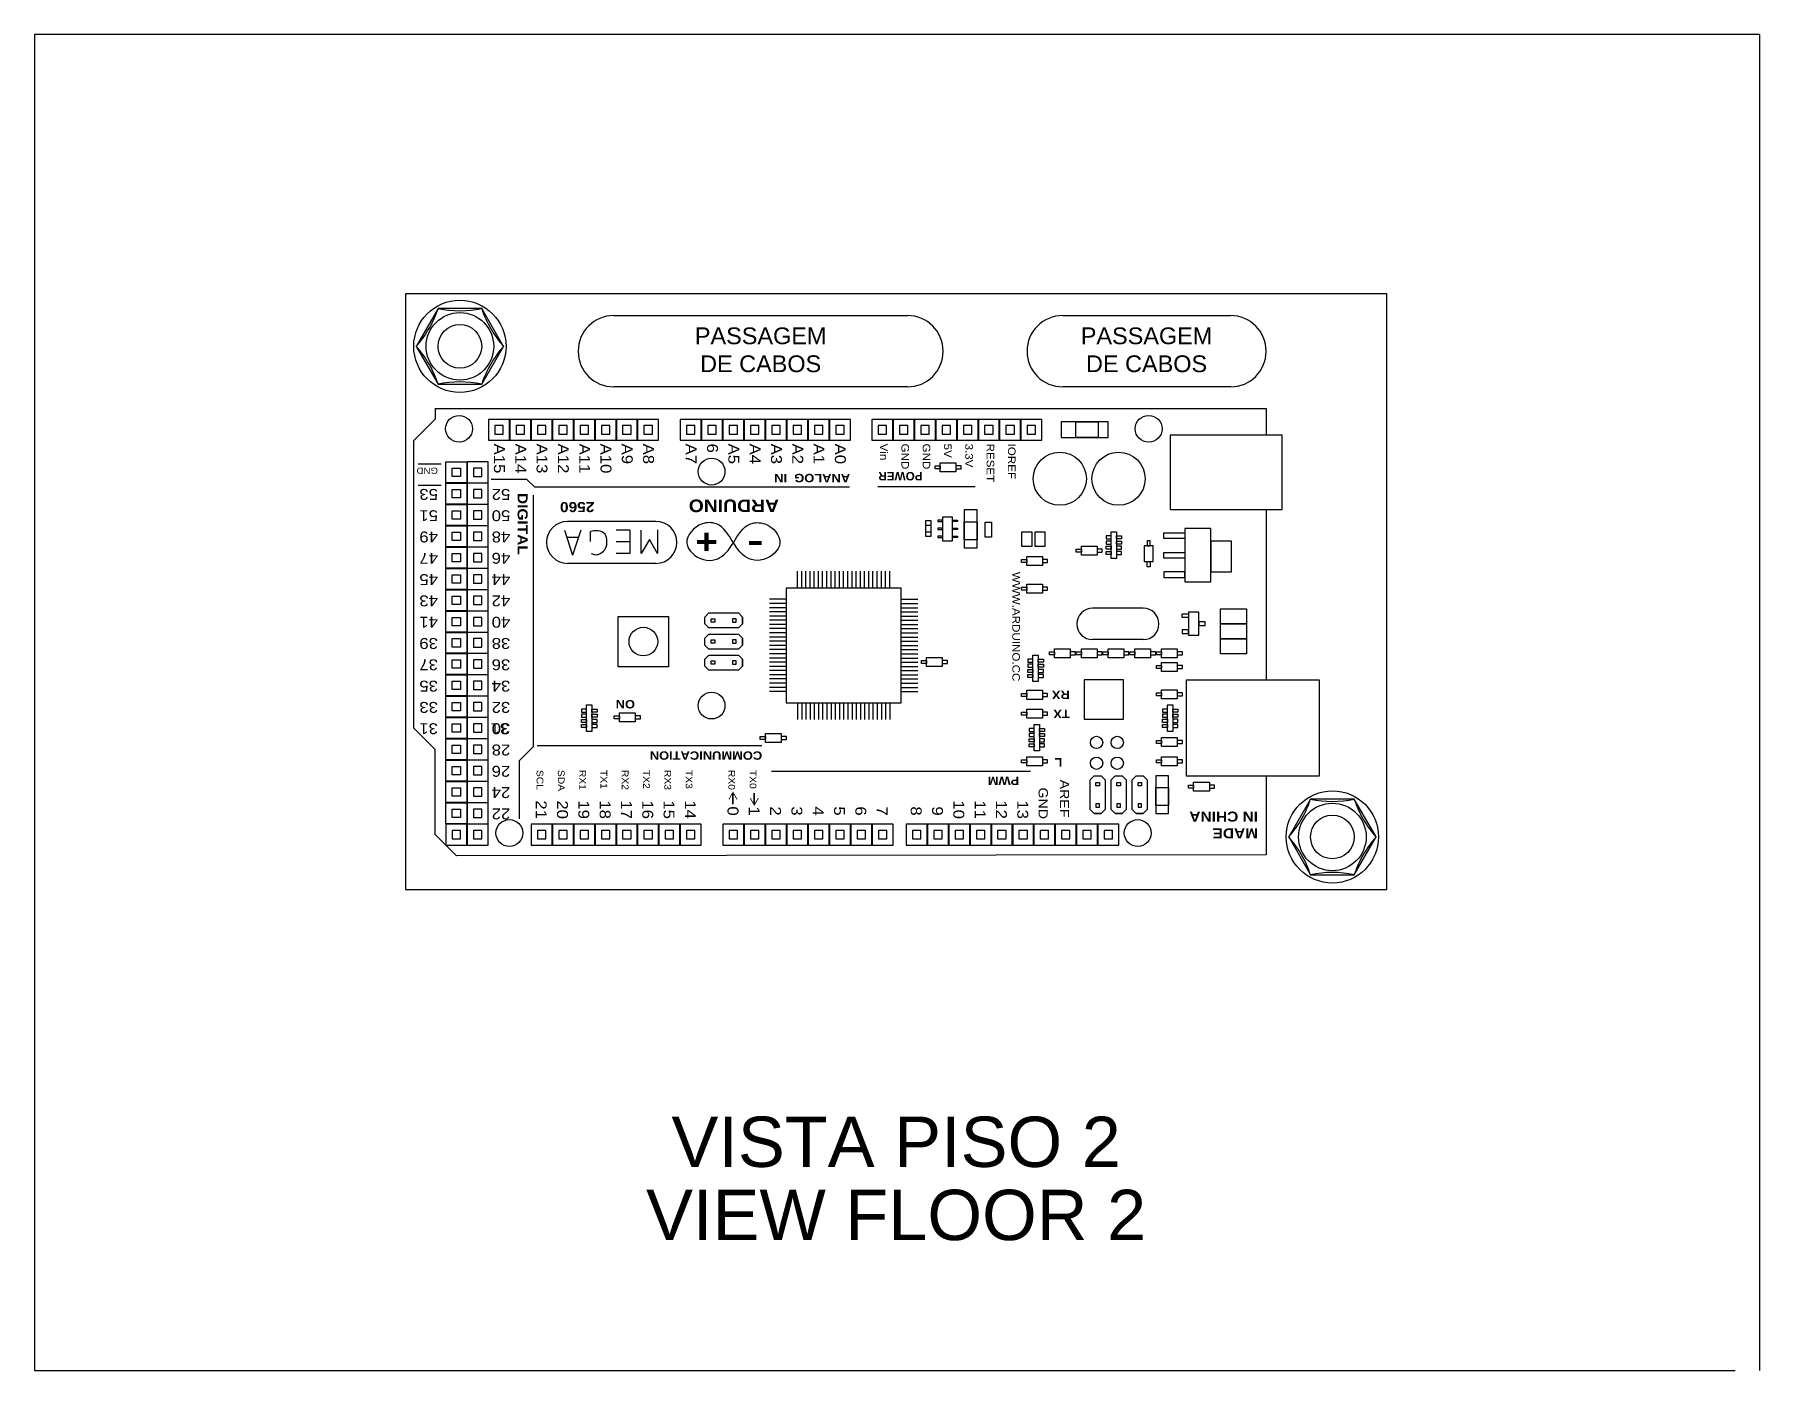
# Model space of a CAD drawing. Header units: millimetres. Extents: x 964 to 2741, y 814 to 2223.
# Drawn here: x 2017.4 to 2223, y 1640.8 to 1800.1 of the extents above; entities that cross this region are included whole.
import ezdxf

# ---------------------------------------------------------------- set-up
doc = ezdxf.new("R2010")
doc.units = ezdxf.units.MM
doc.linetypes.add('CONTINU', pattern=[0])
doc.layers.add('BOLTS', color=9, linetype='Continuous')
doc.layers.add('contorno', color=7, linetype='CONTINU', lineweight=30)
doc.styles.get("Standard").update_dxf_attribs({"font": 'arial.ttf'})

# ---------------------------------------------------------------- blocks, each defined once
blk = doc.blocks.new('ArduinoMega')
for p, q in [((1865.67, 2069.12), (1866.15, 2069.6)), ((1865.67, 2065.58), (1865.67, 2069.12)), ((1866.99, 2069.6), (1867.47, 2069.12)), ((1867.47, 2069.12), (1867.47, 2065.58)), ((1868.18, 2069.12), (1868.66, 2069.6)), ((1868.18, 2065.58), (1868.18, 2069.12)), ((1869.49, 2069.6), (1869.97, 2069.12)), ((1869.97, 2069.12), (1869.97, 2065.58)), ((1870.69, 2069.12), (1871.17, 2069.6)), ((1870.69, 2065.58), (1870.69, 2069.12)), ((1872, 2069.6), (1872.48, 2069.12)), ((1872.48, 2069.12), (1872.48, 2065.58)), ((1940.54, 2063.3), (1940.54, 2070.21)), ((1866.15, 2065.1), (1865.67, 2065.58)), ((1866.99, 2065.1), (1866.15, 2065.1)), ((1867.47, 2065.58), (1866.99, 2065.1)), ((1868.66, 2065.1), (1868.18, 2065.58)), ((1869.49, 2065.1), (1868.66, 2065.1)), ((1869.97, 2065.58), (1869.49, 2065.1)), ((1871.17, 2065.1), (1870.69, 2065.58)), ((1872, 2065.1), (1871.17, 2065.1)), ((1872.48, 2065.58), (1872, 2065.1)), ((1879.58, 2064.56), (1910.47, 2064.56)), ((1938.89, 2061.65), (1940.54, 2063.3)), ((1911.6, 2061.52), (1938.38, 2061.52)), ((1938.89, 2031.63), (1938.89, 2061.65)), ((1896.37, 2056.37), (1896.37, 2058.37)), ((1896.87, 2056.37), (1896.87, 2058.37)), ((1897.37, 2056.37), (1897.37, 2058.37)), ((1897.87, 2056.37), (1897.87, 2058.37)), ((1898.37, 2056.37), (1898.37, 2058.37)), ((1898.87, 2056.37), (1898.87, 2058.37)), ((1899.37, 2056.37), (1899.37, 2058.37)), ((1899.87, 2056.37), (1899.87, 2058.37)), ((1900.37, 2056.37), (1900.37, 2058.37)), ((1900.87, 2056.37), (1900.87, 2058.37)), ((1901.37, 2056.37), (1901.37, 2058.37)), ((1901.87, 2056.37), (1901.87, 2058.37)), ((1902.37, 2056.37), (1902.37, 2058.37)), ((1902.87, 2056.37), (1902.87, 2058.37)), ((1903.37, 2056.37), (1903.37, 2058.37)), ((1903.87, 2056.37), (1903.87, 2058.37)), ((1904.37, 2056.37), (1904.37, 2058.37)), ((1904.87, 2056.37), (1904.87, 2058.37)), ((1905.37, 2056.37), (1905.37, 2058.37)), ((1905.87, 2056.37), (1905.87, 2058.37)), ((1906.37, 2056.37), (1906.37, 2058.37)), ((1906.87, 2056.37), (1906.87, 2058.37)), ((1907.37, 2056.37), (1907.37, 2058.37)), ((1895.03, 2055.04), (1893.03, 2055.04)), ((1895.03, 2054.54), (1893.03, 2054.54)), ((1908.71, 2055.04), (1910.71, 2055.04)), ((1908.71, 2054.54), (1910.71, 2054.54)), ((1895.03, 2054.04), (1893.03, 2054.04)), ((1895.03, 2053.54), (1893.03, 2053.54)), ((1895.03, 2053.04), (1893.03, 2053.04)), ((1895.03, 2052.54), (1893.03, 2052.54)), ((1908.71, 2054.04), (1910.71, 2054.04)), ((1908.71, 2053.54), (1910.71, 2053.54)), ((1908.71, 2053.04), (1910.71, 2053.04)), ((1908.71, 2052.54), (1910.71, 2052.54)), ((1913.92, 2052), (1914.39, 2052.48)), ((1914.39, 2052.48), (1917.94, 2052.48)), ((1917.94, 2052.48), (1918.42, 2052)), ((1895.03, 2052.04), (1893.03, 2052.04)), ((1895.03, 2051.54), (1893.03, 2051.54)), ((1895.03, 2051.04), (1893.03, 2051.04)), ((1895.03, 2050.54), (1893.03, 2050.54)), ((1895.03, 2050.04), (1893.03, 2050.04)), ((1908.71, 2052.04), (1910.71, 2052.04)), ((1908.71, 2051.54), (1910.71, 2051.54)), ((1908.71, 2051.04), (1910.71, 2051.04)), ((1908.71, 2050.54), (1910.71, 2050.54)), ((1908.71, 2050.04), (1910.71, 2050.04)), ((1914.39, 2050.69), (1913.92, 2051.17)), ((1917.94, 2050.69), (1914.39, 2050.69)), ((1918.42, 2051.17), (1917.94, 2050.69)), ((1918.42, 2052), (1918.42, 2051.17)), ((1866.15, 2048.85), (1872.2, 2048.85)), ((1895.03, 2049.54), (1893.03, 2049.54)), ((1895.03, 2049.04), (1893.03, 2049.04)), ((1895.03, 2048.54), (1893.03, 2048.54)), ((1895.03, 2048.04), (1893.03, 2048.04)), ((1908.71, 2049.54), (1910.71, 2049.54)), ((1908.71, 2049.04), (1910.71, 2049.04)), ((1908.71, 2048.54), (1910.71, 2048.54)), ((1908.71, 2048.04), (1910.71, 2048.04)), ((1913.92, 2049.49), (1914.39, 2049.97)), ((1914.39, 2048.18), (1913.92, 2048.66)), ((1914.39, 2049.97), (1917.94, 2049.97)), ((1917.94, 2048.18), (1914.39, 2048.18)), ((1917.94, 2049.97), (1918.42, 2049.49)), ((1918.42, 2048.66), (1917.94, 2048.18)), ((1918.42, 2049.49), (1918.42, 2048.66)), ((1895.03, 2047.54), (1893.03, 2047.54)), ((1895.03, 2047.04), (1893.03, 2047.04)), ((1895.03, 2046.54), (1893.03, 2046.54)), ((1895.03, 2046.04), (1893.03, 2046.04)), ((1908.71, 2047.54), (1910.71, 2047.54)), ((1908.71, 2047.04), (1910.71, 2047.04)), ((1908.71, 2046.54), (1910.71, 2046.54)), ((1908.71, 2046.04), (1910.71, 2046.04)), ((1913.92, 2046.98), (1914.39, 2047.46)), ((1914.39, 2045.67), (1913.92, 2046.15)), ((1914.39, 2047.46), (1917.94, 2047.46)), ((1917.94, 2047.46), (1918.42, 2046.98)), ((1918.42, 2046.15), (1917.94, 2045.67)), ((1918.42, 2046.98), (1918.42, 2046.15)), ((1866.15, 2045.11), (1872.2, 2045.11)), ((1895.03, 2045.54), (1893.03, 2045.54)), ((1895.03, 2045.04), (1893.03, 2045.04)), ((1895.03, 2044.54), (1893.03, 2044.54)), ((1895.03, 2044.04), (1893.03, 2044.04)), ((1908.71, 2045.54), (1910.71, 2045.54)), ((1908.71, 2045.04), (1910.71, 2045.04)), ((1908.71, 2044.54), (1910.71, 2044.54)), ((1908.71, 2044.04), (1910.71, 2044.04)), ((1917.94, 2045.67), (1914.39, 2045.67)), ((1896.37, 2042.7), (1896.37, 2040.7)), ((1896.87, 2042.7), (1896.87, 2040.7)), ((1897.37, 2042.7), (1897.37, 2040.7)), ((1897.87, 2042.7), (1897.87, 2040.7)), ((1898.37, 2042.7), (1898.37, 2040.7)), ((1898.87, 2042.7), (1898.87, 2040.7)), ((1899.37, 2042.7), (1899.37, 2040.7)), ((1899.87, 2042.7), (1899.87, 2040.7)), ((1900.37, 2042.7), (1900.37, 2040.7)), ((1900.87, 2042.7), (1900.87, 2040.7)), ((1901.37, 2042.7), (1901.37, 2040.7)), ((1901.87, 2042.7), (1901.87, 2040.7)), ((1902.37, 2042.7), (1902.37, 2040.7)), ((1902.87, 2042.7), (1902.87, 2040.7)), ((1903.37, 2042.7), (1903.37, 2040.7)), ((1903.87, 2042.7), (1903.87, 2040.7)), ((1904.37, 2042.7), (1904.37, 2040.7)), ((1904.87, 2042.7), (1904.87, 2040.7)), ((1905.37, 2042.7), (1905.37, 2040.7)), ((1905.87, 2042.7), (1905.87, 2040.7)), ((1906.37, 2042.7), (1906.37, 2040.7)), ((1906.87, 2042.7), (1906.87, 2040.7)), ((1907.37, 2042.7), (1907.37, 2040.7)), ((1924.25, 2039.75), (1934.78, 2039.75)), ((1924.04, 2035.77), (1924.04, 2038.59)), ((1924.04, 2038.59), (1925.02, 2036.89)), ((1925.02, 2036.89), (1926, 2038.59)), ((1926, 2038.59), (1926, 2035.81)), ((1927.34, 2035.81), (1927.34, 2038.59)), ((1927.34, 2038.59), (1929, 2038.59)), ((1933.19, 2035.81), (1934.18, 2038.77)), ((1935.16, 2035.81), (1934.18, 2038.77)), ((1927.34, 2037.2), (1929, 2037.2)), ((1927.34, 2035.81), (1929, 2035.81)), ((1932.06, 2037.15), (1932.06, 2035.94)), ((1933.48, 2036.68), (1934.87, 2036.68)), ((1924.25, 2034.75), (1934.78, 2034.75)), ((1886.18, 2030.61), (1897.81, 2030.61)), ((1901.15, 2030.68), (1938.68, 2030.68)), ((1938.68, 2030.68), (1939.62, 2029.74)), ((1939.62, 2029.74), (1943.89, 2029.74)), ((1949.85, 2030.46), (1952.59, 2030.46)), ((1949.85, 2027.92), (1952.59, 2027.92))]:
    blk.add_line(p, q)
for points in [[(1851.51, 2065.1), (1851.51, 2074.51), (1851.51, 2074.51), (1948.03, 2074.63), (1948.03, 2074.63), (1950.57, 2072.09), (1950.57, 2072.09), (1950.57, 2061.93), (1950.57, 2061.93), (1953.11, 2059.39), (1953.11, 2059.39), (1953.11, 2025.1)], [(1851.51, 2033.35), (1851.51, 2053.67)], [(1851.51, 2021.29), (1851.51, 2024.46)], [(1950.57, 2021.29), (1950.57, 2022.56), (1953.11, 2025.1)], [(1950.57, 2021.29), (1950.57, 2021.29), (1851.51, 2021.29)]]:
    blk.add_lwpolyline(points)
for points in [[(1869.06, 2070.84), (1871.56, 2070.84), (1871.56, 2073.34), (1869.06, 2073.34)], [(1871.6, 2070.84), (1874.1, 2070.84), (1874.1, 2073.34), (1871.6, 2073.34)], [(1874.14, 2070.84), (1876.64, 2070.84), (1876.64, 2073.34), (1874.14, 2073.34)], [(1876.68, 2070.84), (1879.18, 2070.84), (1879.18, 2073.34), (1876.68, 2073.34)], [(1879.22, 2070.84), (1881.72, 2070.84), (1881.72, 2073.34), (1879.22, 2073.34)], [(1881.76, 2070.84), (1884.26, 2070.84), (1884.26, 2073.34), (1881.76, 2073.34)], [(1884.3, 2070.84), (1886.8, 2070.84), (1886.8, 2073.34), (1884.3, 2073.34)], [(1886.84, 2070.84), (1889.34, 2070.84), (1889.34, 2073.34), (1886.84, 2073.34)], [(1889.38, 2070.84), (1891.88, 2070.84), (1891.88, 2073.34), (1889.38, 2073.34)], [(1891.92, 2070.84), (1894.42, 2070.84), (1894.42, 2073.34), (1891.92, 2073.34)], [(1895.98, 2070.84), (1898.48, 2070.84), (1898.48, 2073.34), (1895.98, 2073.34)], [(1898.52, 2070.84), (1901.02, 2070.84), (1901.02, 2073.34), (1898.52, 2073.34)], [(1901.06, 2070.84), (1903.56, 2070.84), (1903.56, 2073.34), (1901.06, 2073.34)], [(1903.6, 2070.84), (1906.1, 2070.84), (1906.1, 2073.34), (1903.6, 2073.34)], [(1906.14, 2070.84), (1908.64, 2070.84), (1908.64, 2073.34), (1906.14, 2073.34)], [(1908.68, 2070.84), (1911.18, 2070.84), (1911.18, 2073.34), (1908.68, 2073.34)], [(1911.22, 2070.84), (1913.72, 2070.84), (1913.72, 2073.34), (1911.22, 2073.34)], [(1913.76, 2070.84), (1916.26, 2070.84), (1916.26, 2073.34), (1913.76, 2073.34)], [(1918.84, 2070.84), (1921.34, 2070.84), (1921.34, 2073.34), (1918.84, 2073.34)], [(1921.38, 2070.84), (1923.88, 2070.84), (1923.88, 2073.34), (1921.38, 2073.34)], [(1923.92, 2070.84), (1926.42, 2070.84), (1926.42, 2073.34), (1923.92, 2073.34)], [(1926.46, 2070.84), (1928.96, 2070.84), (1928.96, 2073.34), (1926.46, 2073.34)], [(1929, 2070.84), (1931.5, 2070.84), (1931.5, 2073.34), (1929, 2073.34)], [(1931.54, 2070.84), (1934.04, 2070.84), (1934.04, 2073.34), (1931.54, 2073.34)], [(1934.08, 2070.84), (1936.58, 2070.84), (1936.58, 2073.34), (1934.08, 2073.34)], [(1936.62, 2070.84), (1939.12, 2070.84), (1939.12, 2073.34), (1936.62, 2073.34)], [(1944.24, 2070.84), (1946.74, 2070.84), (1946.74, 2073.34), (1944.24, 2073.34)], [(1946.78, 2070.84), (1949.28, 2070.84), (1949.28, 2073.34), (1946.78, 2073.34)], [(1869.81, 2071.59), (1870.81, 2071.59), (1870.81, 2072.59), (1869.81, 2072.59)], [(1872.35, 2071.59), (1873.35, 2071.59), (1873.35, 2072.59), (1872.35, 2072.59)], [(1874.89, 2071.59), (1875.89, 2071.59), (1875.89, 2072.59), (1874.89, 2072.59)], [(1877.43, 2071.59), (1878.43, 2071.59), (1878.43, 2072.59), (1877.43, 2072.59)], [(1879.97, 2071.59), (1880.97, 2071.59), (1880.97, 2072.59), (1879.97, 2072.59)], [(1882.51, 2071.59), (1883.51, 2071.59), (1883.51, 2072.59), (1882.51, 2072.59)], [(1885.05, 2071.59), (1886.05, 2071.59), (1886.05, 2072.59), (1885.05, 2072.59)], [(1887.59, 2071.59), (1888.59, 2071.59), (1888.59, 2072.59), (1887.59, 2072.59)], [(1890.13, 2071.59), (1891.13, 2071.59), (1891.13, 2072.59), (1890.13, 2072.59)], [(1892.67, 2071.59), (1893.67, 2071.59), (1893.67, 2072.59), (1892.67, 2072.59)], [(1896.73, 2071.59), (1897.73, 2071.59), (1897.73, 2072.59), (1896.73, 2072.59)], [(1899.27, 2071.59), (1900.27, 2071.59), (1900.27, 2072.59), (1899.27, 2072.59)], [(1901.81, 2071.59), (1902.81, 2071.59), (1902.81, 2072.59), (1901.81, 2072.59)], [(1904.35, 2071.59), (1905.35, 2071.59), (1905.35, 2072.59), (1904.35, 2072.59)], [(1906.89, 2071.59), (1907.89, 2071.59), (1907.89, 2072.59), (1906.89, 2072.59)], [(1909.43, 2071.59), (1910.43, 2071.59), (1910.43, 2072.59), (1909.43, 2072.59)], [(1911.97, 2071.59), (1912.97, 2071.59), (1912.97, 2072.59), (1911.97, 2072.59)], [(1914.51, 2071.59), (1915.51, 2071.59), (1915.51, 2072.59), (1914.51, 2072.59)], [(1919.59, 2071.59), (1920.59, 2071.59), (1920.59, 2072.59), (1919.59, 2072.59)], [(1922.13, 2071.59), (1923.13, 2071.59), (1923.13, 2072.59), (1922.13, 2072.59)], [(1924.67, 2071.59), (1925.67, 2071.59), (1925.67, 2072.59), (1924.67, 2072.59)], [(1927.21, 2071.59), (1928.21, 2071.59), (1928.21, 2072.59), (1927.21, 2072.59)], [(1929.75, 2071.59), (1930.75, 2071.59), (1930.75, 2072.59), (1929.75, 2072.59)], [(1932.29, 2071.59), (1933.29, 2071.59), (1933.29, 2072.59), (1932.29, 2072.59)], [(1934.83, 2071.59), (1935.83, 2071.59), (1935.83, 2072.59), (1934.83, 2072.59)], [(1937.37, 2071.59), (1938.37, 2071.59), (1938.37, 2072.59), (1937.37, 2072.59)], [(1944.24, 2068.3), (1946.74, 2068.3), (1946.74, 2070.8), (1944.24, 2070.8)], [(1944.99, 2071.59), (1945.99, 2071.59), (1945.99, 2072.59), (1944.99, 2072.59)], [(1946.78, 2068.3), (1946.78, 2070.8), (1949.28, 2070.8), (1949.28, 2068.3)], [(1947.53, 2071.59), (1948.53, 2071.59), (1948.53, 2072.59), (1947.53, 2072.59)], [(1863.14, 2065.1), (1864.66, 2065.1), (1864.66, 2069.6), (1863.14, 2069.6)], [(1863.14, 2068.63), (1864.66, 2068.63), (1864.66, 2066.5), (1863.14, 2066.5)], [(1866.15, 2069.6), (1866.15, 2069.6), (1866.99, 2069.6), (1866.99, 2069.6)], [(1866.36, 2068.82), (1866.36, 2068.41), (1866.78, 2068.41), (1866.78, 2068.82)], [(1868.66, 2069.6), (1868.66, 2069.6), (1869.49, 2069.6), (1869.49, 2069.6)], [(1868.87, 2068.82), (1868.87, 2068.41), (1869.29, 2068.41), (1869.29, 2068.82)], [(1871.17, 2069.6), (1871.17, 2069.6), (1872, 2069.6), (1872, 2069.6)], [(1871.38, 2068.82), (1871.38, 2068.41), (1871.79, 2068.41), (1871.79, 2068.82)], [(1944.99, 2069.05), (1945.99, 2069.05), (1945.99, 2070.05), (1944.99, 2070.05)], [(1947.53, 2069.05), (1947.53, 2070.05), (1948.53, 2070.05), (1948.53, 2069.05)], [(1858.27, 2066.57), (1857.66, 2066.57), (1857.66, 2066.21), (1858.27, 2066.21)], [(1858.27, 2066.92), (1860.15, 2066.92), (1860.15, 2065.84), (1858.27, 2065.84)], [(1860.15, 2066.57), (1860.76, 2066.57), (1860.76, 2066.21), (1860.15, 2066.21)], [(1944.24, 2065.76), (1946.74, 2065.76), (1946.74, 2068.26), (1944.24, 2068.26)], [(1944.99, 2066.51), (1945.99, 2066.51), (1945.99, 2067.51), (1944.99, 2067.51)], [(1946.78, 2065.76), (1946.78, 2068.26), (1949.28, 2068.26), (1949.28, 2065.76)], [(1947.53, 2066.51), (1947.53, 2067.51), (1948.53, 2067.51), (1948.53, 2066.51)], [(1845.16, 2053.67), (1861.03, 2053.67), (1861.03, 2065.1), (1845.16, 2065.1)], [(1866.36, 2065.87), (1866.36, 2066.29), (1866.78, 2066.29), (1866.78, 2065.87)], [(1868.87, 2065.87), (1868.87, 2066.29), (1869.29, 2066.29), (1869.29, 2065.87)], [(1871.38, 2065.87), (1871.38, 2066.29), (1871.79, 2066.29), (1871.79, 2065.87)], [(1944.24, 2063.22), (1946.74, 2063.22), (1946.74, 2065.72), (1944.24, 2065.72)], [(1944.99, 2063.97), (1945.99, 2063.97), (1945.99, 2064.97), (1944.99, 2064.97)], [(1946.78, 2063.22), (1946.78, 2065.72), (1949.28, 2065.72), (1949.28, 2063.22)], [(1947.53, 2063.97), (1947.53, 2064.97), (1948.53, 2064.97), (1948.53, 2063.97)], [(1862.1, 2063.54), (1861.48, 2063.54), (1861.48, 2063.19), (1862.1, 2063.19)], [(1862.1, 2063.9), (1863.97, 2063.9), (1863.97, 2062.82), (1862.1, 2062.82)], [(1863.97, 2063.54), (1864.58, 2063.54), (1864.58, 2063.19), (1863.97, 2063.19)], [(1878.17, 2063.55), (1877.55, 2063.55), (1877.55, 2063.19), (1878.17, 2063.19)], [(1878.17, 2063.9), (1880.04, 2063.9), (1880.04, 2062.82), (1878.17, 2062.82)], [(1880.04, 2063.55), (1880.66, 2063.55), (1880.66, 2063.19), (1880.04, 2063.19)], [(1944.24, 2060.68), (1946.74, 2060.68), (1946.74, 2063.18), (1944.24, 2063.18)], [(1944.99, 2061.43), (1945.99, 2061.43), (1945.99, 2062.43), (1944.99, 2062.43)], [(1946.78, 2060.68), (1946.78, 2063.18), (1949.28, 2063.18), (1949.28, 2060.68)], [(1947.53, 2061.43), (1947.53, 2062.43), (1948.53, 2062.43), (1948.53, 2061.43)], [(1862.1, 2061.23), (1861.48, 2061.23), (1861.48, 2060.87), (1862.1, 2060.87)], [(1862.1, 2061.58), (1863.97, 2061.58), (1863.97, 2060.5), (1862.1, 2060.5)], [(1863.97, 2061.23), (1864.58, 2061.23), (1864.58, 2060.87), (1863.97, 2060.87)], [(1878.52, 2061.63), (1877.91, 2061.63), (1877.91, 2061.28), (1878.52, 2061.28)], [(1878.52, 2061.02), (1877.91, 2061.02), (1877.91, 2060.67), (1878.52, 2060.67)], [(1878.52, 2060.05), (1877.91, 2060.05), (1877.91, 2060.4), (1878.52, 2060.4)], [(1878.52, 2062.12), (1879.15, 2062.12), (1879.15, 2058.95), (1878.52, 2058.95)], [(1879.15, 2061.63), (1879.77, 2061.63), (1879.77, 2061.28), (1879.15, 2061.28)], [(1879.15, 2061.02), (1879.77, 2061.02), (1879.77, 2060.67), (1879.15, 2060.67)], [(1879.15, 2060.05), (1879.77, 2060.05), (1879.77, 2060.4), (1879.15, 2060.4)], [(1909.31, 2060.76), (1908.69, 2060.76), (1908.69, 2060.4), (1909.31, 2060.4)], [(1909.31, 2061.12), (1911.18, 2061.12), (1911.18, 2060.03), (1909.31, 2060.03)], [(1911.18, 2060.76), (1911.8, 2060.76), (1911.8, 2060.4), (1911.18, 2060.4)], [(1944.24, 2058.14), (1946.74, 2058.14), (1946.74, 2060.64), (1944.24, 2060.64)], [(1946.78, 2058.14), (1946.78, 2060.64), (1949.28, 2060.64), (1949.28, 2058.14)], [(1862.64, 2059.32), (1862.02, 2059.32), (1862.02, 2058.97), (1862.64, 2058.97)], [(1862.64, 2058.71), (1862.02, 2058.71), (1862.02, 2058.35), (1862.64, 2058.35)], [(1862.64, 2059.81), (1863.27, 2059.81), (1863.27, 2056.64), (1862.64, 2056.64)], [(1863.27, 2059.32), (1863.88, 2059.32), (1863.88, 2058.97), (1863.27, 2058.97)], [(1863.27, 2058.71), (1863.88, 2058.71), (1863.88, 2058.35), (1863.27, 2058.35)], [(1868.52, 2053.65), (1873.21, 2053.65), (1873.21, 2058.33), (1868.52, 2058.33)], [(1878.52, 2059.44), (1877.91, 2059.44), (1877.91, 2059.79), (1878.52, 2059.79)], [(1879.15, 2059.44), (1879.77, 2059.44), (1879.77, 2059.79), (1879.15, 2059.79)], [(1926.72, 2058.29), (1926.1, 2058.29), (1926.1, 2057.93), (1926.72, 2057.93)], [(1926.72, 2058.65), (1928.59, 2058.65), (1928.59, 2057.57), (1926.72, 2057.57)], [(1928.59, 2058.29), (1929.21, 2058.29), (1929.21, 2057.93), (1928.59, 2057.93)], [(1931.87, 2059.33), (1931.25, 2059.33), (1931.25, 2058.97), (1931.87, 2058.97)], [(1931.87, 2058.71), (1931.25, 2058.71), (1931.25, 2058.36), (1931.87, 2058.36)], [(1931.87, 2059.81), (1932.5, 2059.81), (1932.5, 2056.64), (1931.87, 2056.64)], [(1932.5, 2059.33), (1933.11, 2059.33), (1933.11, 2058.97), (1932.5, 2058.97)], [(1932.5, 2058.71), (1933.11, 2058.71), (1933.11, 2058.36), (1932.5, 2058.36)], [(1944.99, 2058.89), (1945.99, 2058.89), (1945.99, 2059.89), (1944.99, 2059.89)], [(1947.53, 2058.89), (1947.53, 2059.89), (1948.53, 2059.89), (1948.53, 2058.89)], [(1862.64, 2057.74), (1862.02, 2057.74), (1862.02, 2058.09), (1862.64, 2058.09)], [(1862.64, 2057.12), (1862.02, 2057.12), (1862.02, 2057.48), (1862.64, 2057.48)], [(1863.27, 2057.74), (1863.88, 2057.74), (1863.88, 2058.09), (1863.27, 2058.09)], [(1863.27, 2057.12), (1863.88, 2057.12), (1863.88, 2057.48), (1863.27, 2057.48)], [(1878.17, 2057.86), (1877.55, 2057.86), (1877.55, 2057.5), (1878.17, 2057.5)], [(1878.17, 2058.22), (1880.04, 2058.22), (1880.04, 2057.14), (1878.17, 2057.14)], [(1880.04, 2057.86), (1880.66, 2057.86), (1880.66, 2057.5), (1880.04, 2057.5)], [(1895.03, 2042.7), (1908.71, 2042.7), (1908.71, 2056.37), (1895.03, 2056.37)], [(1931.87, 2057.74), (1931.25, 2057.74), (1931.25, 2058.1), (1931.87, 2058.1)], [(1931.87, 2057.13), (1931.25, 2057.13), (1931.25, 2057.48), (1931.87, 2057.48)], [(1932.5, 2057.74), (1933.11, 2057.74), (1933.11, 2058.1), (1932.5, 2058.1)], [(1932.5, 2057.13), (1933.11, 2057.13), (1933.11, 2057.48), (1932.5, 2057.48)], [(1944.24, 2055.6), (1946.74, 2055.6), (1946.74, 2058.1), (1944.24, 2058.1)], [(1944.99, 2056.35), (1945.99, 2056.35), (1945.99, 2057.35), (1944.99, 2057.35)], [(1946.78, 2055.6), (1946.78, 2058.1), (1949.28, 2058.1), (1949.28, 2055.6)], [(1947.53, 2056.35), (1947.53, 2057.35), (1948.53, 2057.35), (1948.53, 2056.35)], [(1862.1, 2055.56), (1861.48, 2055.56), (1861.48, 2055.21), (1862.1, 2055.21)], [(1862.1, 2055.92), (1863.97, 2055.92), (1863.97, 2054.84), (1862.1, 2054.84)], [(1863.97, 2055.56), (1864.58, 2055.56), (1864.58, 2055.21), (1863.97, 2055.21)], [(1878.17, 2055.61), (1877.55, 2055.61), (1877.55, 2055.26), (1878.17, 2055.26)], [(1878.17, 2055.97), (1880.04, 2055.97), (1880.04, 2054.89), (1878.17, 2054.89)], [(1880.04, 2055.61), (1880.66, 2055.61), (1880.66, 2055.26), (1880.04, 2055.26)], [(1944.24, 2053.06), (1946.74, 2053.06), (1946.74, 2055.56), (1944.24, 2055.56)], [(1944.99, 2053.81), (1945.99, 2053.81), (1945.99, 2054.81), (1944.99, 2054.81)], [(1946.78, 2053.06), (1946.78, 2055.56), (1949.28, 2055.56), (1949.28, 2053.06)], [(1947.53, 2053.81), (1947.53, 2054.81), (1948.53, 2054.81), (1948.53, 2053.81)], [(1862.1, 2052.3), (1861.48, 2052.3), (1861.48, 2051.95), (1862.1, 2051.95)], [(1862.1, 2052.66), (1863.97, 2052.66), (1863.97, 2051.58), (1862.1, 2051.58)], [(1863.97, 2052.3), (1864.58, 2052.3), (1864.58, 2051.95), (1863.97, 2051.95)], [(1878.67, 2053.38), (1878.06, 2053.38), (1878.06, 2053.02), (1878.67, 2053.02)], [(1878.67, 2052.76), (1878.06, 2052.76), (1878.06, 2052.41), (1878.67, 2052.41)], [(1878.67, 2051.79), (1878.06, 2051.79), (1878.06, 2052.15), (1878.67, 2052.15)], [(1878.67, 2053.86), (1879.3, 2053.86), (1879.3, 2050.7), (1878.67, 2050.7)], [(1879.3, 2053.38), (1879.92, 2053.38), (1879.92, 2053.02), (1879.3, 2053.02)], [(1879.3, 2052.76), (1879.92, 2052.76), (1879.92, 2052.41), (1879.3, 2052.41)], [(1879.3, 2051.79), (1879.92, 2051.79), (1879.92, 2052.15), (1879.3, 2052.15)], [(1890.12, 2052.06), (1891.99, 2052.06), (1891.99, 2050.98), (1890.12, 2050.98)], [(1922.73, 2052.08), (1928.74, 2052.08), (1928.74, 2046.08), (1922.73, 2046.08)], [(1944.24, 2050.52), (1946.74, 2050.52), (1946.74, 2053.02), (1944.24, 2053.02)], [(1944.99, 2051.27), (1945.99, 2051.27), (1945.99, 2052.27), (1944.99, 2052.27)], [(1946.78, 2050.52), (1946.78, 2053.02), (1949.28, 2053.02), (1949.28, 2050.52)], [(1947.53, 2051.27), (1947.53, 2052.27), (1948.53, 2052.27), (1948.53, 2051.27)], [(1853.85, 2050.53), (1856.93, 2050.53), (1856.93, 2048.75), (1853.85, 2048.75)], [(1862.1, 2050.67), (1861.48, 2050.67), (1861.48, 2050.31), (1862.1, 2050.31)], [(1862.1, 2051.02), (1863.97, 2051.02), (1863.97, 2049.94), (1862.1, 2049.94)], [(1863.97, 2050.67), (1864.58, 2050.67), (1864.58, 2050.31), (1863.97, 2050.31)], [(1865.28, 2050.67), (1864.67, 2050.67), (1864.67, 2050.31), (1865.28, 2050.31)], [(1865.28, 2051.02), (1867.16, 2051.02), (1867.16, 2049.94), (1865.28, 2049.94)], [(1867.16, 2050.67), (1867.77, 2050.67), (1867.77, 2050.31), (1867.16, 2050.31)], [(1868.48, 2050.67), (1867.86, 2050.67), (1867.86, 2050.31), (1868.48, 2050.31)], [(1868.48, 2051.02), (1870.35, 2051.02), (1870.35, 2049.94), (1868.48, 2049.94)], [(1870.35, 2050.67), (1870.97, 2050.67), (1870.97, 2050.31), (1870.35, 2050.31)], [(1871.66, 2050.67), (1871.04, 2050.67), (1871.04, 2050.31), (1871.66, 2050.31)], [(1871.66, 2051.02), (1873.53, 2051.02), (1873.53, 2049.94), (1871.66, 2049.94)], [(1873.53, 2050.67), (1874.15, 2050.67), (1874.15, 2050.31), (1873.53, 2050.31)], [(1874.85, 2050.67), (1874.24, 2050.67), (1874.24, 2050.31), (1874.85, 2050.31)], [(1874.85, 2051.02), (1876.73, 2051.02), (1876.73, 2049.94), (1874.85, 2049.94)], [(1876.73, 2050.67), (1877.34, 2050.67), (1877.34, 2050.31), (1876.73, 2050.31)], [(1878.67, 2051.18), (1878.06, 2051.18), (1878.06, 2051.53), (1878.67, 2051.53)], [(1879.3, 2051.18), (1879.92, 2051.18), (1879.92, 2051.53), (1879.3, 2051.53)], [(1890.12, 2051.7), (1889.5, 2051.7), (1889.5, 2051.35), (1890.12, 2051.35)], [(1891.99, 2051.7), (1892.6, 2051.7), (1892.6, 2051.35), (1891.99, 2051.35)], [(1913.92, 2051.17), (1913.92, 2051.17), (1913.92, 2052), (1913.92, 2052)], [(1914.69, 2051.38), (1915.11, 2051.38), (1915.11, 2051.79), (1914.69, 2051.79)], [(1917.64, 2051.38), (1917.23, 2051.38), (1917.23, 2051.79), (1917.64, 2051.79)], [(1944.24, 2047.98), (1946.74, 2047.98), (1946.74, 2050.48), (1944.24, 2050.48)], [(1946.78, 2047.98), (1946.78, 2050.48), (1949.28, 2050.48), (1949.28, 2047.98)], [(1853.85, 2048.75), (1856.93, 2048.75), (1856.93, 2046.97), (1853.85, 2046.97)], [(1859.54, 2045.58), (1860.75, 2045.58), (1860.75, 2048.3), (1859.54, 2048.3)], [(1861.5, 2048.1), (1860.75, 2048.1), (1860.75, 2047.67), (1861.5, 2047.67)], [(1913.92, 2048.66), (1913.92, 2048.66), (1913.92, 2049.49), (1913.92, 2049.49)], [(1914.69, 2048.87), (1915.11, 2048.87), (1915.11, 2049.28), (1914.69, 2049.28)], [(1917.64, 2048.87), (1917.23, 2048.87), (1917.23, 2049.28), (1917.64, 2049.28)], [(1944.99, 2048.73), (1945.99, 2048.73), (1945.99, 2049.73), (1944.99, 2049.73)], [(1947.53, 2048.73), (1947.53, 2049.73), (1948.53, 2049.73), (1948.53, 2048.73)], [(1853.85, 2046.97), (1856.93, 2046.97), (1856.93, 2045.19), (1853.85, 2045.19)], [(1859.54, 2047.15), (1858.79, 2047.15), (1858.79, 2046.72), (1859.54, 2046.72)], [(1861.5, 2045.78), (1860.75, 2045.78), (1860.75, 2046.21), (1861.5, 2046.21)], [(1913.92, 2046.15), (1913.92, 2046.15), (1913.92, 2046.98), (1913.92, 2046.98)], [(1914.69, 2046.36), (1915.11, 2046.36), (1915.11, 2046.78), (1914.69, 2046.78)], [(1917.64, 2046.36), (1917.23, 2046.36), (1917.23, 2046.78), (1917.64, 2046.78)], [(1944.24, 2045.44), (1946.74, 2045.44), (1946.74, 2047.94), (1944.24, 2047.94)], [(1944.99, 2046.19), (1945.99, 2046.19), (1945.99, 2047.19), (1944.99, 2047.19)], [(1946.78, 2045.44), (1946.78, 2047.94), (1949.28, 2047.94), (1949.28, 2045.44)], [(1947.53, 2046.19), (1947.53, 2047.19), (1948.53, 2047.19), (1948.53, 2046.19)], [(1944.24, 2042.9), (1946.74, 2042.9), (1946.74, 2045.4), (1944.24, 2045.4)], [(1944.99, 2043.65), (1945.99, 2043.65), (1945.99, 2044.65), (1944.99, 2044.65)], [(1946.78, 2042.9), (1946.78, 2045.4), (1949.28, 2045.4), (1949.28, 2042.9)], [(1947.53, 2043.65), (1947.53, 2044.65), (1948.53, 2044.65), (1948.53, 2043.65)], [(1858.09, 2035.6), (1861.21, 2035.6), (1861.21, 2041.97), (1858.09, 2041.97)], [(1878.17, 2042.95), (1877.55, 2042.95), (1877.55, 2042.6), (1878.17, 2042.6)], [(1878.17, 2043.31), (1880.04, 2043.31), (1880.04, 2042.23), (1878.17, 2042.23)], [(1880.04, 2042.95), (1880.66, 2042.95), (1880.66, 2042.6), (1880.04, 2042.6)], [(1944.24, 2040.36), (1946.74, 2040.36), (1946.74, 2042.86), (1944.24, 2042.86)], [(1944.99, 2041.11), (1945.99, 2041.11), (1945.99, 2042.11), (1944.99, 2042.11)], [(1946.78, 2040.36), (1946.78, 2042.86), (1949.28, 2042.86), (1949.28, 2040.36)], [(1947.53, 2041.11), (1947.53, 2042.11), (1948.53, 2042.11), (1948.53, 2041.11)], [(1858.09, 2040.75), (1855.65, 2040.75), (1855.65, 2037.09), (1858.09, 2037.09)], [(1861.21, 2040.78), (1863.71, 2040.78), (1863.71, 2041.44), (1861.21, 2041.44)], [(1865.33, 2039.54), (1865.33, 2040.16), (1865.69, 2040.16), (1865.69, 2039.54)], [(1878.17, 2040), (1880.04, 2040), (1880.04, 2038.92), (1878.17, 2038.92)], [(1944.24, 2037.82), (1946.74, 2037.82), (1946.74, 2040.32), (1944.24, 2040.32)], [(1946.78, 2037.82), (1946.78, 2040.32), (1949.28, 2040.32), (1949.28, 2037.82)], [(1861.21, 2039.12), (1863.71, 2039.12), (1863.71, 2038.45), (1861.21, 2038.45)], [(1864.98, 2039.54), (1864.98, 2037.67), (1866.06, 2037.67), (1866.06, 2039.54)], [(1865.33, 2037.67), (1865.33, 2037.06), (1865.69, 2037.06), (1865.69, 2037.67)], [(1869.35, 2038.68), (1868.73, 2038.68), (1868.73, 2038.33), (1869.35, 2038.33)], [(1869.35, 2038.07), (1868.73, 2038.07), (1868.73, 2037.71), (1869.35, 2037.71)], [(1869.35, 2039.16), (1869.98, 2039.16), (1869.98, 2036), (1869.35, 2036)], [(1869.98, 2038.68), (1870.59, 2038.68), (1870.59, 2038.33), (1869.98, 2038.33)], [(1869.98, 2038.07), (1870.59, 2038.07), (1870.59, 2037.71), (1869.98, 2037.71)], [(1871.66, 2038.41), (1871.04, 2038.41), (1871.04, 2038.06), (1871.66, 2038.06)], [(1871.66, 2038.77), (1873.53, 2038.77), (1873.53, 2037.69), (1871.66, 2037.69)], [(1873.53, 2038.41), (1874.14, 2038.41), (1874.14, 2038.06), (1873.53, 2038.06)], [(1878.17, 2039.64), (1877.55, 2039.64), (1877.55, 2039.29), (1878.17, 2039.29)], [(1877.83, 2036.02), (1879.06, 2036.02), (1879.06, 2037.69), (1877.83, 2037.69)], [(1879.41, 2036.02), (1880.65, 2036.02), (1880.65, 2037.69), (1879.41, 2037.69)], [(1880.04, 2039.64), (1880.66, 2039.64), (1880.66, 2039.29), (1880.04, 2039.29)], [(1885.97, 2033.39), (1887.49, 2033.39), (1887.49, 2037.89), (1885.97, 2037.89)], [(1944.24, 2035.28), (1946.74, 2035.28), (1946.74, 2037.78), (1944.24, 2037.78)], [(1944.99, 2038.57), (1945.99, 2038.57), (1945.99, 2039.57), (1944.99, 2039.57)], [(1946.78, 2035.28), (1946.78, 2037.78), (1949.28, 2037.78), (1949.28, 2035.28)], [(1947.53, 2038.57), (1947.53, 2039.57), (1948.53, 2039.57), (1948.53, 2038.57)], [(1861.21, 2036.8), (1863.71, 2036.8), (1863.71, 2036.13), (1861.21, 2036.13)], [(1869.35, 2037.1), (1868.73, 2037.1), (1868.73, 2037.45), (1869.35, 2037.45)], [(1869.35, 2036.48), (1868.73, 2036.48), (1868.73, 2036.84), (1869.35, 2036.84)], [(1869.98, 2037.1), (1870.59, 2037.1), (1870.59, 2037.45), (1869.98, 2037.45)], [(1869.98, 2036.48), (1870.59, 2036.48), (1870.59, 2036.84), (1869.98, 2036.84)], [(1884.23, 2036.62), (1884.98, 2036.62), (1884.98, 2034.84), (1884.23, 2034.84)], [(1885.97, 2036.93), (1887.49, 2036.93), (1887.49, 2034.79), (1885.97, 2034.79)], [(1888.88, 2036.52), (1888.31, 2036.52), (1888.31, 2036.67), (1888.88, 2036.67)], [(1888.88, 2035.56), (1888.31, 2035.56), (1888.31, 2035.72), (1888.88, 2035.72)], [(1888.88, 2034.23), (1890.08, 2034.23), (1890.08, 2037.05), (1888.88, 2037.05)], [(1890.08, 2036.52), (1890.66, 2036.52), (1890.66, 2036.67), (1890.08, 2036.67)], [(1890.08, 2035.56), (1890.66, 2035.56), (1890.66, 2035.72), (1890.08, 2035.72)], [(1891.49, 2036.57), (1892.09, 2036.57), (1892.09, 2034.65), (1891.49, 2034.65)], [(1891.49, 2036.05), (1892.09, 2036.05), (1892.09, 2035.19), (1891.49, 2035.19)], [(1944.99, 2036.03), (1945.99, 2036.03), (1945.99, 2037.03), (1944.99, 2037.03)], [(1947.53, 2036.03), (1947.53, 2037.03), (1948.53, 2037.03), (1948.53, 2036.03)], [(1888.88, 2034.61), (1888.31, 2034.61), (1888.31, 2034.76), (1888.88, 2034.76)], [(1890.08, 2034.61), (1890.66, 2034.61), (1890.66, 2034.76), (1890.08, 2034.76)], [(1944.24, 2032.74), (1946.74, 2032.74), (1946.74, 2035.24), (1944.24, 2035.24)], [(1944.99, 2033.49), (1945.99, 2033.49), (1945.99, 2034.49), (1944.99, 2034.49)], [(1946.78, 2032.74), (1946.78, 2035.24), (1949.28, 2035.24), (1949.28, 2032.74)], [(1947.53, 2033.49), (1947.53, 2034.49), (1948.53, 2034.49), (1948.53, 2033.49)], [(1849.6, 2024.46), (1862.94, 2024.46), (1862.94, 2033.35), (1849.6, 2033.35)], [(1944.24, 2030.2), (1946.74, 2030.2), (1946.74, 2032.7), (1944.24, 2032.7)], [(1944.99, 2030.95), (1945.99, 2030.95), (1945.99, 2031.95), (1944.99, 2031.95)], [(1946.78, 2030.2), (1946.78, 2032.7), (1949.28, 2032.7), (1949.28, 2030.2)], [(1947.53, 2030.95), (1947.53, 2031.95), (1948.53, 2031.95), (1948.53, 2030.95)], [(1944.24, 2027.66), (1946.74, 2027.66), (1946.74, 2030.16), (1944.24, 2030.16)], [(1946.78, 2027.66), (1946.78, 2030.16), (1949.28, 2030.16), (1949.28, 2027.66)], [(1888.48, 2028.48), (1887.86, 2028.48), (1887.86, 2028.12), (1888.48, 2028.12)], [(1888.48, 2028.84), (1890.35, 2028.84), (1890.35, 2027.76), (1888.48, 2027.76)], [(1890.35, 2028.48), (1890.96, 2028.48), (1890.96, 2028.12), (1890.35, 2028.12)], [(1944.99, 2028.41), (1945.99, 2028.41), (1945.99, 2029.41), (1944.99, 2029.41)], [(1947.53, 2028.41), (1947.53, 2029.41), (1948.53, 2029.41), (1948.53, 2028.41)], [(1875.95, 2022.86), (1875.95, 2024.76), (1870.32, 2024.76), (1870.32, 2022.86)], [(1871.52, 2022.86), (1871.52, 2024.76), (1874.19, 2024.76), (1874.19, 2022.86)], [(1878.23, 2022.58), (1880.73, 2022.58), (1880.73, 2025.08), (1878.23, 2025.08)], [(1878.98, 2023.33), (1879.98, 2023.33), (1879.98, 2024.33), (1878.98, 2024.33)], [(1880.77, 2022.58), (1883.27, 2022.58), (1883.27, 2025.08), (1880.77, 2025.08)], [(1881.52, 2023.33), (1882.52, 2023.33), (1882.52, 2024.33), (1881.52, 2024.33)], [(1883.31, 2022.58), (1885.81, 2022.58), (1885.81, 2025.08), (1883.31, 2025.08)], [(1884.06, 2023.33), (1885.06, 2023.33), (1885.06, 2024.33), (1884.06, 2024.33)], [(1885.85, 2022.58), (1888.35, 2022.58), (1888.35, 2025.08), (1885.85, 2025.08)], [(1886.6, 2023.33), (1887.6, 2023.33), (1887.6, 2024.33), (1886.6, 2024.33)], [(1888.39, 2022.58), (1890.89, 2022.58), (1890.89, 2025.08), (1888.39, 2025.08)], [(1889.14, 2023.33), (1890.14, 2023.33), (1890.14, 2024.33), (1889.14, 2024.33)], [(1890.93, 2022.58), (1893.43, 2022.58), (1893.43, 2025.08), (1890.93, 2025.08)], [(1891.68, 2023.33), (1892.68, 2023.33), (1892.68, 2024.33), (1891.68, 2024.33)], [(1893.47, 2022.58), (1895.97, 2022.58), (1895.97, 2025.08), (1893.47, 2025.08)], [(1894.22, 2023.33), (1895.22, 2023.33), (1895.22, 2024.33), (1894.22, 2024.33)], [(1896.01, 2022.58), (1898.51, 2022.58), (1898.51, 2025.08), (1896.01, 2025.08)], [(1896.76, 2023.33), (1897.76, 2023.33), (1897.76, 2024.33), (1896.76, 2024.33)], [(1901.06, 2022.58), (1903.56, 2022.58), (1903.56, 2025.08), (1901.06, 2025.08)], [(1901.81, 2023.33), (1902.81, 2023.33), (1902.81, 2024.33), (1901.81, 2024.33)], [(1903.6, 2022.58), (1906.1, 2022.58), (1906.1, 2025.08), (1903.6, 2025.08)], [(1904.35, 2023.33), (1905.35, 2023.33), (1905.35, 2024.33), (1904.35, 2024.33)], [(1906.14, 2022.58), (1908.64, 2022.58), (1908.64, 2025.08), (1906.14, 2025.08)], [(1906.89, 2023.33), (1907.89, 2023.33), (1907.89, 2024.33), (1906.89, 2024.33)], [(1908.68, 2022.58), (1911.18, 2022.58), (1911.18, 2025.08), (1908.68, 2025.08)], [(1909.43, 2023.33), (1910.43, 2023.33), (1910.43, 2024.33), (1909.43, 2024.33)], [(1911.22, 2022.58), (1913.72, 2022.58), (1913.72, 2025.08), (1911.22, 2025.08)], [(1911.97, 2023.33), (1912.97, 2023.33), (1912.97, 2024.33), (1911.97, 2024.33)], [(1913.76, 2022.58), (1916.26, 2022.58), (1916.26, 2025.08), (1913.76, 2025.08)], [(1914.51, 2023.33), (1915.51, 2023.33), (1915.51, 2024.33), (1914.51, 2024.33)], [(1916.3, 2022.58), (1918.8, 2022.58), (1918.8, 2025.08), (1916.3, 2025.08)], [(1917.05, 2023.33), (1918.05, 2023.33), (1918.05, 2024.33), (1917.05, 2024.33)], [(1918.84, 2022.58), (1921.34, 2022.58), (1921.34, 2025.08), (1918.84, 2025.08)], [(1919.59, 2023.33), (1920.59, 2023.33), (1920.59, 2024.33), (1919.59, 2024.33)], [(1923.92, 2022.58), (1926.42, 2022.58), (1926.42, 2025.08), (1923.92, 2025.08)], [(1924.67, 2023.33), (1925.67, 2023.33), (1925.67, 2024.33), (1924.67, 2024.33)], [(1926.46, 2022.58), (1928.96, 2022.58), (1928.96, 2025.08), (1926.46, 2025.08)], [(1927.21, 2023.33), (1928.21, 2023.33), (1928.21, 2024.33), (1927.21, 2024.33)], [(1929, 2022.58), (1931.5, 2022.58), (1931.5, 2025.08), (1929, 2025.08)], [(1929.75, 2023.33), (1930.75, 2023.33), (1930.75, 2024.33), (1929.75, 2024.33)], [(1931.54, 2022.58), (1934.04, 2022.58), (1934.04, 2025.08), (1931.54, 2025.08)], [(1932.29, 2023.33), (1933.29, 2023.33), (1933.29, 2024.33), (1932.29, 2024.33)], [(1934.08, 2022.58), (1936.58, 2022.58), (1936.58, 2025.08), (1934.08, 2025.08)], [(1934.83, 2023.33), (1935.83, 2023.33), (1935.83, 2024.33), (1934.83, 2024.33)], [(1936.62, 2022.58), (1939.12, 2022.58), (1939.12, 2025.08), (1936.62, 2025.08)], [(1937.37, 2023.33), (1938.37, 2023.33), (1938.37, 2024.33), (1937.37, 2024.33)], [(1939.16, 2022.58), (1941.66, 2022.58), (1941.66, 2025.08), (1939.16, 2025.08)], [(1939.91, 2023.33), (1940.91, 2023.33), (1940.91, 2024.33), (1939.91, 2024.33)], [(1941.7, 2022.58), (1944.2, 2022.58), (1944.2, 2025.08), (1941.7, 2025.08)], [(1942.45, 2023.33), (1943.45, 2023.33), (1943.45, 2024.33), (1942.45, 2024.33)]]:
    blk.add_lwpolyline(points, close=True)
at = {"const_width": 0.1}
for points in [[(1912.47, 2067.14), (1912.47, 2068.49), (1912.03, 2067.74)], [(1912.57, 2067.14), (1912.57, 2068.49), (1913, 2067.74)], [(1915.01, 2068.49), (1915.01, 2067.14), (1914.57, 2067.9)], [(1915.11, 2068.49), (1915.11, 2067.14), (1915.54, 2067.9)]]:
    blk.add_lwpolyline(points, dxfattribs=at)
at = {"color": 1}
for centre in [(1866.81, 2071.91), (1941.71, 2071.91), (1917.61, 2056.71), (1917.61, 2028.81), (1865.51, 2023.71), (1947.71, 2023.71)]:
    blk.add_circle(centre, 1.6, dxfattribs=at)
for centre, radius in [((1869.25, 2063.59), 0.737), ((1871.72, 2063.59), 0.737), ((1869.25, 2061.11), 0.737), ((1871.72, 2061.11), 0.737), ((1925.74, 2049.08), 1.71), ((1869.1, 2029.66), 3.17), ((1876.1, 2029.66), 3.17)]:
    blk.add_circle(centre, radius)
for centre, radius, start, end in [((1866.15, 2046.98), 1.87, 90, 270), ((1872.2, 2046.98), 1.87, 270, 90), ((1924.25, 2037.25), 2.5, 90, 270), ((1934.78, 2037.25), 2.5, 270, 90)]:
    blk.add_arc(centre, radius, start, end)
for points in [[(1915.01, 2037.29), (1913.91, 2038.7), (1912.85, 2039.31), (1911.44, 2039.31), (1909.46, 2037.33), (1911.27, 2035.05), (1912.98, 2035.05), (1915.01, 2037.29)], [(1915.01, 2037.29), (1916.11, 2038.7), (1917.17, 2039.31), (1918.58, 2039.31), (1920.56, 2037.33), (1918.75, 2035.05), (1917.04, 2035.05), (1915.01, 2037.29)], [(1931.98, 2038.57), (1931.44, 2038.72), (1930.81, 2038.55), (1930.24, 2037.98), (1930.08, 2037.1), (1930.31, 2036.29), (1931.14, 2035.87), (1932.06, 2035.94)]]:
    blk.add_spline(points, degree=3)
at = {"width": 1.1}
for s, height, p in [('AREF', 1.1, (1876.09, 2065.54)), ('GND', 1.1, (1878.63, 2066.48)), ('13', 1.3, (1881.17, 2068.01)), ('12', 1.3, (1883.71, 2068.01)), ('11', 1.3, (1886.25, 2068.01)), ('10', 1.3, (1888.79, 2068.01)), ('9', 1.3, (1891.33, 2068.73)), ('8', 1.3, (1893.87, 2068.73)), ('7', 1.3, (1897.93, 2068.73)), ('6', 1.3, (1900.47, 2068.73)), ('5', 1.3, (1903.01, 2068.73)), ('4', 1.3, (1905.55, 2068.73)), ('3', 1.3, (1908.09, 2068.73)), ('2', 1.3, (1910.63, 2068.73)), ('1', 1.3, (1913.17, 2068.73)), ('0', 1.3, (1915.71, 2068.73)), ('14', 1.3, (1920.79, 2068.01)), ('15', 1.3, (1923.33, 2068.01)), ('16', 1.3, (1925.87, 2068.01)), ('17', 1.3, (1928.41, 2068.01)), ('18', 1.3, (1930.95, 2068.01)), ('19', 1.3, (1933.49, 2068.01)), ('20', 1.3, (1936.03, 2068.01)), ('21', 1.3, (1938.57, 2068.01)), ('TX0', 0.8, (1913.07, 2064.38)), ('RX0', 0.8, (1915.61, 2064.38)), ('TX3', 0.8, (1920.69, 2064.38)), ('RX3', 0.8, (1923.23, 2064.38)), ('TX2', 0.8, (1925.77, 2064.38)), ('RX2', 0.8, (1928.31, 2064.38)), ('TX1', 0.8, (1930.85, 2064.38)), ('RX1', 0.8, (1933.39, 2064.38)), ('SDA', 0.8, (1935.93, 2064.38)), ('SCL', 0.8, (1938.47, 2064.38)), ('WWW.ARDUINO.CC', 0.9, (1881.76, 2040.77)), ('IOREF', 0.9, (1882.28, 2025.47)), ('RESET', 0.9, (1884.82, 2025.47)), ('3.3V', 0.9, (1887.36, 2025.47)), ('GND', 0.9, (1892.44, 2025.47)), ('GND', 0.9, (1894.98, 2025.47)), ('Vin', 0.9, (1897.52, 2025.47)), ('A0', 1.3, (1902.91, 2025.47)), ('A1', 1.3, (1905.45, 2025.47)), ('A2', 1.3, (1907.99, 2025.47)), ('A3', 1.3, (1910.53, 2025.47)), ('A4', 1.3, (1913.07, 2025.47)), ('A5', 1.3, (1915.61, 2025.47)), ('A7', 1.3, (1920.69, 2025.47)), ('A8', 1.3, (1925.77, 2025.47)), ('A9', 1.3, (1928.31, 2025.47)), ('A10', 1.3, (1930.85, 2025.47)), ('A11', 1.3, (1933.39, 2025.47)), ('A12', 1.3, (1935.93, 2025.47)), ('A13', 1.3, (1938.47, 2025.47)), ('A14', 1.3, (1941.01, 2025.47)), ('A15', 1.3, (1943.55, 2025.47)), ('5V', 0.9, (1889.9, 2025.47)), ('6', 1.3, (1918.15, 2025.47))]:
    blk.add_text(s, height=height, rotation=90, dxfattribs=at).set_placement(p)
for s, height, p in [('22', 1.3, (1941.6, 2068.98)), ('24', 1.3, (1941.6, 2066.44)), ('26', 1.3, (1941.6, 2063.9)), ('28', 1.3, (1941.6, 2061.36)), ('30', 1.3, (1941.6, 2058.82)), ('31', 1.3, (1950.22, 2058.82)), ('32', 1.3, (1941.6, 2056.28)), ('33', 1.3, (1950.22, 2056.28)), ('34', 1.3, (1941.6, 2053.74)), ('35', 1.3, (1950.22, 2053.74)), ('36', 1.3, (1941.6, 2051.2)), ('37', 1.3, (1950.22, 2051.2)), ('38', 1.3, (1941.6, 2048.66)), ('39', 1.3, (1950.22, 2048.66)), ('40', 1.3, (1941.6, 2046.12)), ('41', 1.3, (1950.22, 2046.12)), ('42', 1.3, (1941.6, 2043.58)), ('43', 1.3, (1950.22, 2043.58)), ('44', 1.3, (1941.6, 2041.04)), ('45', 1.3, (1950.22, 2041.04)), ('46', 1.3, (1941.6, 2038.5)), ('47', 1.3, (1950.22, 2038.5)), ('48', 1.3, (1941.6, 2035.96)), ('49', 1.3, (1950.22, 2035.96)), ('50', 1.3, (1941.6, 2033.42)), ('51', 1.3, (1950.22, 2033.42)), ('52', 1.3, (1941.6, 2030.88)), ('53', 1.3, (1950.22, 2030.88)), ('GND', 0.75, (1950.22, 2028.34))]:
    blk.add_text(s, height=height, dxfattribs=at).set_placement(p)
at = {"attachment_point": 1}
for s, width, insert, char_height in [('{\\fArial|b1|i0|c0|p34;\\W1.1;MADE\\PIN CHINA}', 9.5124, (1852.47, 2072.55), 1.2), ('{\\fArial|b1|i0|c0|p34;\\W1.1;PWM}', 9.5124, (1880.94, 2066.19), 1), ('{\\fArial|b1|i0|c0|p34;\\W1.1;L}', 9.5124, (1875.8, 2063.98), 1), ('{\\fArial|b1|i0|c0|p34;\\W1.1;COMMUNICATION}', 9.5124, (1911.58, 2063.17), 1), ('{\\W1.1;31}', 9.5124, (1941.73, 2060.12), 1.3), ('{\\fArial|b1|i0|c0|p34;\\W1.1;TX}', 9.5124, (1874.91, 2058.19), 1), ('{\\fArial|b1|i0|c0|p34;\\W1.1;ON}', 9.5124, (1926.74, 2057.05), 1), ('{\\fArial|b1|i0|c0|p34;\\W1.1;RX}', 9.5124, (1874.91, 2055.92), 1), ('{\\fArial|b1|i0|c0|p34;\\W1.1;+}', 9.5124, (1916.86, 2038.74), 3), ('{\\W1.1;-}', 9.5124, (1911.36, 2039.78), 4), ('{\\fArial|b1|i0|c0|p34;\\W1.1;ARDUINO}', 9.5124, (1909.58, 2033.64), 1.5), ('{\\fArial|b1|i0|c0|p34;\\W1.1;2560}', 9.5124, (1931.58, 2033.64), 1.2), ('{\\fArial|b1|i0|c0|p34;POWER}', 5.4189, (1892.46, 2029.86), 1), ('{\\fArial|b1|i0|c0|p34;\\W1.1;ANALOG  IN}', 9.5124, (1901.1, 2030.08), 1)]:
    blk.add_mtext_dynamic_manual_height_columns(s, width=width, gutter_width=1, heights=[0], dxfattribs=dict(at, insert=insert, char_height=char_height))
at = {"insert": (1939.53, 2031.36), "char_height": 1.2, "attachment_point": 1, "rotation": 90}
blk.add_mtext_dynamic_manual_height_columns('{\\fArial|b1|i0|c0|p34;\\W1.1;DIGITAL}', width=9.5124, gutter_width=1, heights=[0], dxfattribs=at)
blk = doc.blocks.new('A$C39A03A76')
at = {"layer": 'BOLTS', "color": 251}
blk.add_lwpolyline([(-0.016, 0, 0.099848), (-0.008, 0.01385, 0.099848), (0.008, 0.01385, 0.099848), (0.016, 0, 0.099848), (0.008, -0.01385, 0.099848), (-0.008, -0.01385, 0.099848)], format="xyb", close=True, dxfattribs=at)
at = {"layer": 'BOLTS', "color": 252}
blk.add_lwpolyline([(0.016, 0), (0.008, 0.01385), (-0.008, 0.01385), (-0.016, 0), (-0.008, -0.01385), (0.008, -0.01385)], close=True, dxfattribs=at)
at = {"layer": 'BOLTS', "color": 251}
blk.add_circle((0, 0), 0.01239, dxfattribs=at)
at = {"layer": 'BOLTS', "color": 9}
blk.add_circle((0, 0), 0.008, dxfattribs=at)

msp = doc.modelspace()

# ---------------------------------------------------------------- linework, layer by layer
for p, q in [((2223.013, 1800.094), (2017.396, 1800.094)), ((2017.396, 1800.094), (2017.396, 1640.781)), ((2223.013, 1800.094), (2223.013, 1640.781)), ((2086.452, 1766.577), (2121.452, 1766.577)), ((2139.952, 1766.577), (2159.952, 1766.577)), ((2121.452, 1758.077), (2086.452, 1758.077)), ((2159.952, 1758.077), (2139.952, 1758.077)), ((2017.396, 1640.781), (2220.123, 1640.781))]:
    msp.add_line(p, q)
msp.add_lwpolyline([(2061.602, 1769.157, 1.4966058), (2061.602, 1769.157), (2061.602, 1698.157, 1.4966058), (2061.602, 1698.157), (2178.602, 1698.157, 1.4966058), (2178.602, 1698.157), (2178.602, 1769.157, 1.4966058), (2178.602, 1769.157)], format="xyb", close=True)
for centre in [(2068.102, 1762.907), (2172.102, 1704.407)]:
    msp.add_circle(centre, 5.5)
for centre, start, end in [((2086.452, 1762.327), 90, 270), ((2121.452, 1762.327), 270, 90), ((2139.952, 1762.327), 90, 270), ((2159.952, 1762.327), 270, 90)]:
    msp.add_arc(centre, 4.25, start, end)

# ---------------------------------------------------------------- block references
at = {"rotation": 180}
msp.add_blockref('ArduinoMega', (4015.712, 3776.782), dxfattribs=at)
at = {"layer": 'BOLTS', "xscale": 325.0394940790343, "yscale": 325.0394940790343, "zscale": 325.0394940790343, "rotation": 180}
msp.add_blockref('A$C39A03A76', (2068.102, 1762.907), dxfattribs=at)
at = {"layer": 'BOLTS', "xscale": 325.0394940790343, "yscale": 325.0394940790343, "zscale": 325.0394940790343}
msp.add_blockref('A$C39A03A76', (2172.102, 1704.407), dxfattribs=at)

# ---------------------------------------------------------------- texts
at = {"char_height": 6, "attachment_point": 8}
for s, insert in [('VISTA PISO 2', (2120.102, 1664.97)), ('VIEW FLOOR 2', (2120.102, 1656.247))]:
    msp.add_mtext_dynamic_manual_height_columns(s, width=117.05032, gutter_width=12.5, heights=[5.174], dxfattribs=dict(at, insert=insert))
at = {"layer": 'contorno', "char_height": 2, "attachment_point": 2}
for insert in [(2103.952, 1765.164), (2149.952, 1765.164)]:
    msp.add_mtext_dynamic_manual_height_columns('PASSAGEM\\PDE CABOS', width=54.56518, gutter_width=12.5, heights=[0], dxfattribs=dict(at, insert=insert))

doc.saveas('drawing.dxf')
